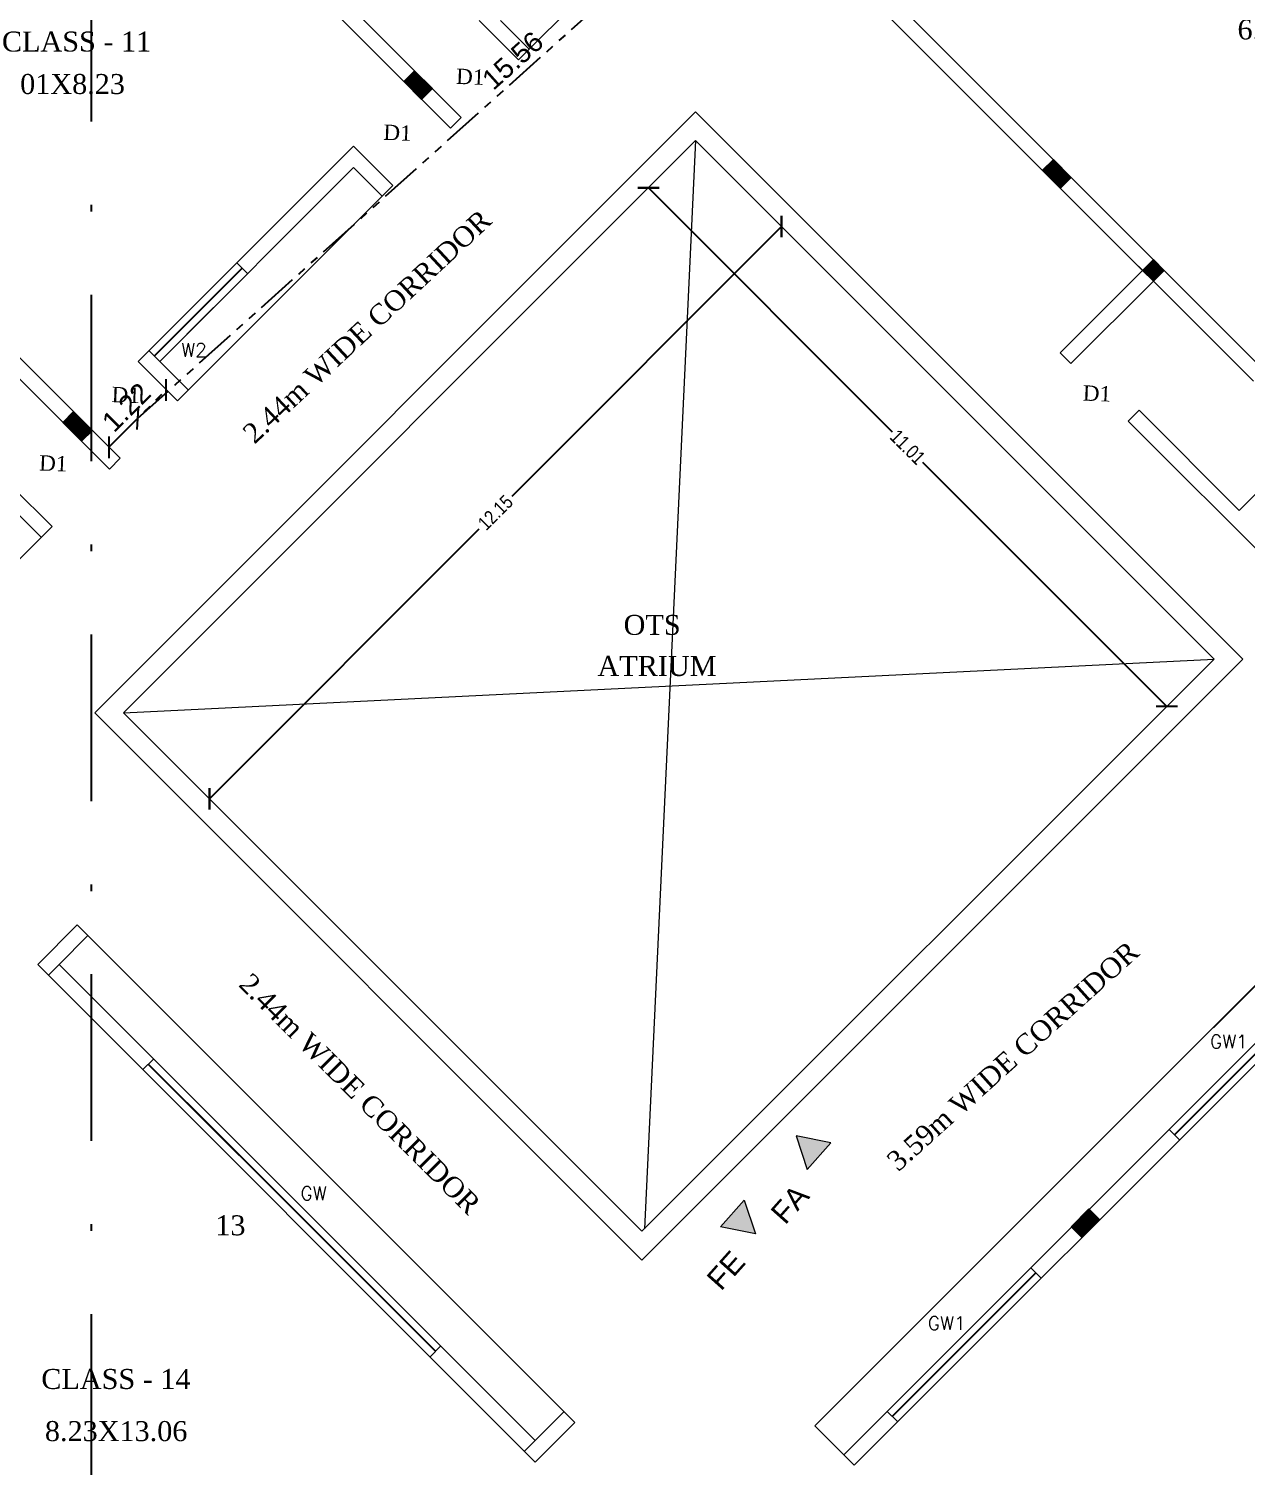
# Model space of a CAD drawing. Header units: metres. Extents: x 43 to 977, y 102 to 459.
# Drawn here: x 682.36 to 700.64, y 227.44 to 249.02 of the extents above; entities that cross this region are included whole.
import ezdxf

# ---------------------------------------------------------------- set-up
doc = ezdxf.new("R2010")
doc.units = ezdxf.units.M
doc.header["$MEASUREMENT"] = 0
doc.header["$PDMODE"] = 3
doc.linetypes.add('DASHDOT', pattern=[1, 0.5, -0.25, 0, -0.25])
doc.linetypes.add('PHANTOM2', pattern=[1.25, 0.625, -0.125, 0.125, -0.125, 0.125, -0.125])
doc.layers.get('0').update_dxf_attribs({"lineweight": 0})
doc.layers.get('Defpoints').update_dxf_attribs({"lineweight": 0})
for name, color, linetype, lineweight in [('3', 3, 'Continuous', 0), ('6', 6, 'Continuous', 0), ('BLK_1_FLR_2_ EXIT_WIDTH_ DOOR', 7, 'Continuous', 35), ('Column', 1, 'Continuous', 0), ('DIST_EXIT', 7, 'Continuous', 35), ('hatch', 7, 'Continuous', 0), ('ILAND', 7, 'Continuous', 0), ('Layer3', 5, 'Continuous', 0), ('TEXT', 130, 'Continuous', 0), ('WA', 1, 'Continuous', 0), ('WALL', 7, 'Continuous', 0), ('WIN', 13, 'Continuous', 0)]:
    doc.layers.add(name, color=color, linetype=linetype, lineweight=lineweight)
doc.styles.add('AR', font='arial.ttf')
doc.styles.add('ARIAL', font='arial.ttf')
doc.styles.get("Standard").update_dxf_attribs({"font": 'romans.shx'})
doc.styles.add('style2', font='romantic.ttf')
doc.styles.add('visa', font='swissc.ttf')
doc.dimstyles.new('o3', dxfattribs={"dimscale": 0.23, "dimtxt": 0.9, "dimasz": 1, "dimexe": 5, "dimexo": 9, "dimgap": 0.23, "dimtad": 0, "dimzin": 3, "dimdsep": 46, "dimtxsty": 'visa', "dimblk": 'ARCHTICK', "dimcen": 0.09, "dimse1": 1, "dimse2": 1, "dimclrd": 7, "dimclre": 256, "dimclrt": 7, "dimadec": 0, "dimazin": 0, "dimtfac": 0.23, "dimtofl": 0, "dimtmove": 2, "dimatfit": 1, "dimldrblk": 'ARCHTICK', "dimfxl": 0, "dimtolj": 1, "dimtzin": 0, "dimarcsym": 0})
doc.dimstyles.new('OPEN SPACE', dxfattribs={"dimtxt": 0.3, "dimasz": 0.23, "dimexe": 0.1875, "dimexo": 0.0625, "dimgap": 0.09, "dimtad": 3, "dimzin": 0, "dimdsep": 46, "dimtxsty": 'ARIAL', "dimblk": 'OBLIQUE', "dimcen": 0.09, "dimse1": 1, "dimse2": 1, "dimclrd": 6, "dimclre": 6, "dimclrt": 7, "dimadec": 0, "dimazin": 0, "dimtfac": 0.5, "dimtix": 1, "dimtmove": 0, "dimatfit": 3, "dimfxl": 0, "dimtolj": 1, "dimtzin": 0, "dimarcsym": 0})

# ---------------------------------------------------------------- blocks, each defined once
blk = doc.blocks.new('_ArchTick')
at = {"color": 0, "const_width": 0.15}
blk.add_lwpolyline([(-0.5, -0.5), (0.5, 0.5)], dxfattribs=at)
blk = doc.blocks.new('*D301')
at = {"layer": 'Defpoints', "color": 0, "lineweight": 30}
for p in [(699.883, 254.96), (709.077, 250.337), (706.415, 247.674)]:
    blk.add_point(p, dxfattribs=at)
at = {"layer": 'WALL', "color": 7, "lineweight": -2}
for p, q in [((702.169, 257.245), (705.316, 254.098)), ((709.077, 250.337), (705.93, 253.484))]:
    blk.add_line(p, q, dxfattribs=at)
at = {"layer": 'WALL', "color": 7, "lineweight": -2, "xscale": 0.23, "yscale": 0.23, "zscale": 0.23}
for p, rotation in [((702.169, 257.245), 135.0000000061167), ((709.077, 250.337), 315.0000000061167)]:
    blk.add_blockref('_ArchTick', p, dxfattribs=dict(at, rotation=rotation))
at = {"layer": 'WALL', "color": 7, "insert": (705.623, 253.791), "char_height": 0.345, "attachment_point": 5, "rotation": 315, "style": 'visa'}
blk.add_mtext('\\A1;9.77', dxfattribs=at)
blk = doc.blocks.new('*D311')
at = {"layer": 'Defpoints', "color": 0, "lineweight": 30}
for p in [(683.58, 252.641), (676.071, 250.236), (678.7, 247.608)]:
    blk.add_point(p, dxfattribs=at)
at = {"layer": 'WALL', "color": 7, "lineweight": -2}
for p, q in [((681.028, 255.193), (678.833, 252.998)), ((676.071, 250.236), (678.266, 252.431))]:
    blk.add_line(p, q, dxfattribs=at)
at = {"layer": 'WALL', "color": 7, "lineweight": -2, "xscale": 0.23, "yscale": 0.23, "zscale": 0.23}
for p, rotation in [((681.028, 255.193), 44.99999999388329), ((676.071, 250.236), 224.9999999938833)]:
    blk.add_blockref('_ArchTick', p, dxfattribs=dict(at, rotation=rotation))
at = {"layer": 'WALL', "color": 7, "insert": (678.55, 252.715), "char_height": 0.345, "attachment_point": 5, "rotation": 45, "style": 'visa'}
blk.add_mtext('\\A1;7.01', dxfattribs=at)
blk = doc.blocks.new('*D317')
at = {"layer": 'Defpoints', "color": 0, "lineweight": 30}
for p in [(693.778, 262.982), (664.484, 241.023), (668.175, 237.337)]:
    blk.add_point(p, dxfattribs=at)
at = {"layer": 'WALL', "color": 7, "lineweight": -2}
for p, q in [((690.086, 266.668), (677.672, 254.233)), ((664.484, 241.023), (676.898, 253.458))]:
    blk.add_line(p, q, dxfattribs=at)
at = {"layer": 'WALL', "color": 7, "lineweight": -2, "xscale": 0.23, "yscale": 0.23, "zscale": 0.23}
for p, rotation in [((690.086, 266.668), 45.04675149175113), ((664.484, 241.023), 225.0467514917511)]:
    blk.add_blockref('_ArchTick', p, dxfattribs=dict(at, rotation=rotation))
at = {"layer": 'WALL', "color": 7, "insert": (677.285, 253.845), "char_height": 0.345, "attachment_point": 5, "rotation": 45.0468, "style": 'visa'}
blk.add_mtext('\\A1;36.24', dxfattribs=at)
blk = doc.blocks.new('*D318')
at = {"layer": 'Defpoints', "color": 0, "lineweight": 30}
for p in [(692.374, 247.343), (683.784, 238.754), (685.074, 237.464)]:
    blk.add_point(p, dxfattribs=at)
at = {"layer": 'WALL', "color": 7, "lineweight": -2}
for p, q in [((693.663, 246.053), (689.612, 242.002)), ((685.074, 237.464), (689.125, 241.515))]:
    blk.add_line(p, q, dxfattribs=at)
at = {"layer": 'WALL', "color": 7, "lineweight": -2, "xscale": 0.23, "yscale": 0.23, "zscale": 0.23}
for p, rotation in [((693.663, 246.053), 45.00000000001688), ((685.074, 237.464), 225.0000000000169)]:
    blk.add_blockref('_ArchTick', p, dxfattribs=dict(at, rotation=rotation))
at = {"layer": 'WALL', "color": 7, "insert": (689.368, 241.759), "char_height": 0.207, "attachment_point": 5, "rotation": 45, "style": 'visa'}
blk.add_mtext('\\A1;12.15', dxfattribs=at)
blk = doc.blocks.new('*D319')
at = {"layer": 'Defpoints', "color": 0, "lineweight": 30}
for p in [(692.374, 247.343), (700.158, 239.559), (699.449, 238.85)]:
    blk.add_point(p, dxfattribs=at)
at = {"layer": 'WALL', "color": 7, "lineweight": -2}
for p, q in [((691.665, 246.634), (695.326, 242.972)), ((699.449, 238.85), (695.787, 242.511))]:
    blk.add_line(p, q, dxfattribs=at)
at = {"layer": 'WALL', "color": 7, "lineweight": -2, "xscale": 0.23, "yscale": 0.23, "zscale": 0.23}
for p, rotation in [((691.665, 246.634), 135.0000000000535), ((699.449, 238.85), 315.0000000000535)]:
    blk.add_blockref('_ArchTick', p, dxfattribs=dict(at, rotation=rotation))
at = {"layer": 'WALL', "color": 7, "insert": (695.557, 242.742), "char_height": 0.207, "attachment_point": 5, "rotation": 315, "style": 'visa'}
blk.add_mtext('\\A1;11.01', dxfattribs=at)
blk = doc.blocks.new('*D320')
at = {"layer": 'Defpoints', "color": 0, "lineweight": 30}
for p in [(692.388, 264.371), (720.616, 241.35), (718.015, 238.748)]:
    blk.add_point(p, dxfattribs=at)
at = {"layer": 'WALL', "color": 7, "lineweight": -2}
for p, q in [((694.989, 266.973), (707.415, 254.549)), ((720.616, 241.35), (708.19, 253.774))]:
    blk.add_line(p, q, dxfattribs=at)
at = {"layer": 'WALL', "color": 7, "lineweight": -2, "xscale": 0.23, "yscale": 0.23, "zscale": 0.23}
for p, rotation in [((694.989, 266.973), 135.0046357792253), ((720.616, 241.35), 315.0046357792253)]:
    blk.add_blockref('_ArchTick', p, dxfattribs=dict(at, rotation=rotation))
at = {"layer": 'WALL', "color": 7, "insert": (707.803, 254.162), "char_height": 0.345, "attachment_point": 5, "rotation": 315.0046, "style": 'visa'}
blk.add_mtext('\\A1;36.24', dxfattribs=at)
blk = doc.blocks.new('_Oblique')
at = {"color": 0, "linetype": 'ByBlock', "lineweight": -2}
blk.add_line((-0.5, -0.5), (0.5, 0.5), dxfattribs=at)
blk = doc.blocks.new('*D764')
at = {"layer": 'Defpoints', "color": 0, "lineweight": 80}
for p in [(695.585, 253.558), (695.585, 253.558), (683.995, 243.17)]:
    blk.add_point(p, dxfattribs=at)
at = {"layer": 'DIST_EXIT', "color": 7, "linetype": 'PHANTOM2', "lineweight": -2}
blk.add_line((683.995, 243.17), (695.585, 253.558), dxfattribs=at)
at = {"layer": 'DIST_EXIT', "color": 7, "lineweight": -2, "xscale": 0.23, "yscale": 0.23, "zscale": 0.23}
for p, rotation in [((695.585, 253.558), 41.87082986993703), ((683.995, 243.17), 221.8708298699371)]:
    blk.add_blockref('_Oblique', p, dxfattribs=dict(at, rotation=rotation))
at = {"layer": 'DIST_EXIT', "color": 7, "lineweight": 35, "insert": (689.628, 248.545), "char_height": 0.3, "attachment_point": 5, "rotation": 41.8708, "style": 'ARIAL'}
blk.add_mtext('\\A1;15.56', dxfattribs=at)
blk = doc.blocks.new('*D765')
at = {"layer": 'BLK_1_FLR_2_ EXIT_WIDTH_ DOOR', "color": 2, "linetype": 'PHANTOM2', "lineweight": -2}
blk.add_line((683.564, 242.739), (684.426, 243.601), dxfattribs=at)
at = {"layer": 'Defpoints', "color": 0, "lineweight": 80}
for p in [(684.16, 243.867), (684.426, 243.601), (683.298, 243.005)]:
    blk.add_point(p, dxfattribs=at)
at = {"layer": 'BLK_1_FLR_2_ EXIT_WIDTH_ DOOR', "color": 2, "lineweight": -2, "xscale": 0.23, "yscale": 0.23, "zscale": 0.23}
for p, rotation in [((684.426, 243.601), 45.00000000007086), ((683.564, 242.739), 225.0000000000708)]:
    blk.add_blockref('_Oblique', p, dxfattribs=dict(at, rotation=rotation))
at = {"layer": 'BLK_1_FLR_2_ EXIT_WIDTH_ DOOR', "color": 2, "lineweight": 35, "insert": (683.825, 243.34), "char_height": 0.3, "attachment_point": 5, "rotation": 45, "style": 'ARIAL'}
blk.add_mtext('\\A1;1.22', dxfattribs=at)

msp = doc.modelspace()

# ---------------------------------------------------------------- hatches: boundary and pattern name
at = {"layer": '3'}
for points in [[(693.88213, 232.40414), (694.0502, 231.89828), (694.40425, 232.29677)], [(693.27071, 230.93057), (692.74888, 231.03935), (693.10401, 231.43688)]]:
    msp.add_hatch(color=8, dxfattribs=at).paths.add_polyline_path(points)
at = {"layer": 'hatch'}
h = msp.add_hatch(dxfattribs=at)
h.set_pattern_fill('ANSI31', color=256, scale=0.025396, style=0)
h.set_pattern_definition([(45, (-4682.3475325, 1818.7826718), (-0.0022447263868, 0.0022447263868), [])])
h.paths.add_polyline_path([(688.15232, 248.3915), (687.9907, 248.22988), (688.26007, 247.96052), (688.42169, 248.12214)])
h = msp.add_hatch(dxfattribs=at)
h.set_pattern_fill('ANSI31', color=256, scale=0.025396, angle=180, style=0)
h.set_pattern_definition([(225, (-872.8079505, 5617.3963678), (-0.0022447263868, 0.0022447263868), [])])
h.paths.add_polyline_path([(697.85259, 246.62715), (698.01421, 246.78877), (697.74484, 247.05814), (697.58322, 246.89652)])
h = msp.add_hatch(dxfattribs=at)
h.set_pattern_fill('ANSI31', color=256, scale=0.025396, angle=90, style=0)
h.set_pattern_definition([(315, (2269.907096, 5616.0023927), (0.0022447263868, 0.0022447263868), [])])
h.paths.add_polyline_path([(699.24656, 245.55641), (699.40818, 245.39479), (699.24656, 245.23317), (699.08494, 245.39479)])
h = msp.add_hatch(dxfattribs=at)
h.set_pattern_fill('ANSI31', color=256, scale=0.025396, style=0)
h.set_pattern_definition([(45, (-4687.4655086, 1813.6646957), (-0.0022447263868, 0.0022447263868), [])])
h.paths.add_polyline_path([(683.03434, 243.27353), (682.87272, 243.11191), (683.14209, 242.84254), (683.30371, 243.00416)])
h = msp.add_hatch(dxfattribs=at)
h.set_pattern_fill('ANSI31', color=256, scale=0.025396, style=0)
h.set_pattern_definition([(45, (-4687.4522917, 1813.6514788), (-0.0022447263868, 0.0022447263868), [])])
h.paths.add_polyline_path([(683.04756, 243.26031), (682.88594, 243.09869), (683.15531, 242.82932), (683.31693, 242.99094)])
h = msp.add_hatch(dxfattribs=at)
h.set_pattern_fill('ANSI31', color=256, scale=0.025396, angle=90, style=0)
h.set_pattern_definition([(135, (-872.380826, -5139.463416), (-0.0022447263868, -0.0022447263868), [])])
h.paths.add_polyline_path([(698.01034, 231.03644), (698.17196, 230.87482), (698.44133, 231.14418), (698.27971, 231.3058)])

# ---------------------------------------------------------------- linework, layer by layer
at = {"layer": 'Column'}
for points in [[(688.42169, 248.12214), (688.15232, 248.3915), (687.9907, 248.22988), (688.26007, 247.96052), (688.42169, 248.12214)], [(697.85259, 246.62715), (697.58322, 246.89652), (697.74484, 247.05814), (698.01421, 246.78877), (697.85259, 246.62715)], [(699.24656, 245.23317), (699.40818, 245.39479), (699.24656, 245.55641), (699.08494, 245.39479), (699.24656, 245.23317)], [(683.30371, 243.00416), (683.03434, 243.27353), (682.87272, 243.11191), (683.14209, 242.84254), (683.30371, 243.00416)], [(683.31693, 242.99094), (683.04756, 243.26031), (682.88594, 243.09869), (683.15531, 242.82932), (683.31693, 242.99094)], [(698.27971, 231.3058), (698.01034, 231.03644), (698.17196, 230.87482), (698.44133, 231.14418), (698.27971, 231.3058)]]:
    msp.add_lwpolyline(points, dxfattribs=at)
at = {"layer": 'ILAND', "color": 5, "ltscale": 45}
for p, q in [((692.37353, 247.34262), (691.60431, 231.00543)), ((683.78441, 238.7535), (700.15752, 239.55863))]:
    msp.add_line(p, q, dxfattribs=at)
at = {"layer": 'Layer3', "linetype": 'DASHDOT', "lineweight": -3, "ltscale": 5}
msp.add_line((683.30249, 140.52822), (683.30249, 264.63727), dxfattribs=at)
at = {"layer": 'WA', "ltscale": 0.5}
for points in [[(693.88213, 232.40414), (694.0502, 231.89828), (694.40425, 232.29677)], [(693.27071, 230.93057), (692.74888, 231.03935), (693.10401, 231.43688)]]:
    msp.add_lwpolyline(points, close=True, dxfattribs=at)
at = {"layer": 'WALL'}
for p, q in [((689.71465, 248.55312), (692.67769, 251.51616)), ((694.70144, 250.10153), (700.9099, 243.89307)), ((694.53982, 249.93991), (699.08494, 245.39479)), ((689.71465, 248.55312), (689.12204, 249.14573)), ((689.87627, 248.71474), (689.44528, 249.14573)), ((677.32376, 248.98411), (683.14209, 243.16578)), ((700.53279, 241.79201), (707.48246, 248.74168)), ((692.37353, 247.77361), (683.35342, 238.7535)), ((700.5885, 239.55863), (692.37353, 247.77361)), ((688.69105, 247.52953), (688.85267, 247.69115)), ((692.37353, 247.34262), (683.78441, 238.7535)), ((700.15752, 239.55863), (692.37353, 247.34262)), ((687.82908, 246.66755), (687.23647, 247.26016)), ((684.32731, 244.02776), (687.23647, 246.93692)), ((687.66746, 246.50593), (687.23647, 246.93692)), ((684.59667, 243.43515), (687.82908, 246.66755)), ((685.64721, 245.34765), (685.48558, 245.50927)), ((697.84585, 244.1557), (699.08494, 245.39479)), ((699.02433, 245.4554), (700.74828, 243.73145)), ((698.00747, 243.99408), (699.24656, 245.23317)), ((684.16569, 244.18938), (684.75829, 243.59677)), ((697.84585, 244.1557), (698.00747, 243.99408)), ((700.53279, 241.79201), (702.84935, 244.10857)), ((684.00407, 244.02776), (684.59667, 243.43515)), ((698.86945, 243.13211), (699.03107, 243.29373)), ((699.03107, 243.29373), (700.53279, 241.79201)), ((683.30371, 243.00416), (683.14209, 243.16578)), ((683.7347, 242.57317), (683.30371, 243.00416)), ((683.7347, 242.57317), (683.30371, 243.00416)), ((698.86945, 243.13211), (701.9335, 240.06806)), ((683.57308, 242.41155), (683.14209, 242.84254)), ((683.57308, 242.41155), (683.14209, 242.84254)), ((683.57308, 242.41155), (683.7347, 242.57317)), ((683.57308, 242.41155), (683.7347, 242.57317)), ((679.64032, 238.47879), (682.7111, 241.54958)), ((700.5885, 239.55863), (691.5684, 230.53853)), ((700.15752, 239.55863), (691.5684, 230.96951)), ((683.35342, 238.7535), (691.5684, 230.53853)), ((683.78441, 238.7535), (691.5684, 230.96951)), ((704.0825, 237.96106), (700.14815, 234.02671)), ((704.51349, 237.53007), (694.5982, 227.61478)), ((682.49561, 234.97702), (683.08822, 235.56963)), ((683.08822, 235.56963), (690.55878, 228.09906)), ((682.81885, 234.97702), (683.24984, 235.40801)), ((701.104, 234.99207), (694.16245, 228.05052)), ((689.96618, 227.50645), (682.49561, 234.97702)), ((682.65723, 234.8154), (682.81885, 234.97702)), ((689.96618, 227.82969), (682.81885, 234.97702)), ((701.85823, 234.56108), (694.75506, 227.45791)), ((699.4831, 232.49969), (699.64472, 232.33807)), ((697.4011, 230.4272), (697.56272, 230.26558)), ((690.39716, 228.26068), (689.80456, 227.66807)), ((690.55878, 228.09906), (689.96618, 227.50645)), ((695.24616, 228.27226), (695.40778, 228.11064)), ((694.75506, 227.45791), (694.16245, 228.05052))]:
    msp.add_line(p, q, dxfattribs=at)
at = {"layer": 'WALL', "color": 7}
for points in [[(688.85267, 247.69115), (682.44174, 254.10209), (682.87272, 254.53307)], [(688.85267, 247.69115), (682.44174, 254.10209), (682.87272, 254.53307)], [(681.84913, 253.50948), (682.28012, 253.94047), (688.69105, 247.52953)], [(676.73115, 248.3915), (677.16214, 248.82249), (682.98047, 243.00416)], [(684.00407, 244.02776), (687.23647, 247.26016)], [(682.1185, 242.14218), (682.7111, 241.54958)], [(681.95688, 241.98056), (682.54948, 241.38796)]]:
    msp.add_lwpolyline(points, dxfattribs=at)
at = {"layer": 'WIN', "color": 7}
for p, q in [((684.00407, 244.02776), (684.97379, 244.99748)), ((685.13541, 244.83586), (684.32731, 244.02776)), ((684.23758, 233.55829), (684.07596, 233.39667)), ((688.54745, 229.24842), (688.38583, 229.0868))]:
    msp.add_line(p, q, dxfattribs=at)
at = {"layer": 'WIN', "const_width": 0.0254}
for points in [[(684.2465, 244.10857), (685.5664, 245.42846)], [(701.71885, 234.57381), (699.56391, 232.41888)], [(688.46959, 229.17056), (684.15677, 233.47748)], [(697.48191, 230.34639), (695.32697, 228.19145)]]:
    msp.add_lwpolyline(points, dxfattribs=at)

# ---------------------------------------------------------------- texts
at = {"layer": '6', "char_height": 0.3236911, "width": 16.1756829, "attachment_point": 7, "style": 'AR'}
for s, insert, rotation in [('FA{\\fTimes New Roman|b1|i0|c0|p18;\\L  }', (693.71768, 231.05467), 48.379732), ('FE {\\fTimes New Roman|b1|i0|c0|p18;\\L   }', (692.75589, 230.0613), 48.224038)]:
    msp.add_mtext(s, dxfattribs=dict(at, insert=insert, rotation=rotation))
at = {"layer": 'TEXT', "color": 4, "style": 'style2'}
for s, p in [('6.91X8.46', (700.50985, 248.86126)), ('CLASS - 11', (681.95857, 248.67951)), ('7.01X8.23', (681.89214, 248.04192)), ('OTS', (691.29281, 239.92309)), ('ATRIUM', (690.90026, 239.30596)), ('13', (685.16227, 230.91022)), ('CLASS - 14', (682.54947, 228.60329)), ('8.23X13.06', (682.60359, 227.8207))]:
    msp.add_text(s, height=0.3, dxfattribs=at).set_placement(p)
for s, height, rotation, p in [('D1', 0.23, 357.807084, (688.77348, 248.19429)), ('D1', 0.23, 357.807084, (687.68204, 247.35473)), ('2.44m WIDE CORRIDOR', 0.3, 42.944287, (685.75026, 242.77683)), ('D1', 0.23, 357.807084, (683.60192, 243.41763)), ('D1', 0.23, 357.807084, (698.18355, 243.44045)), ('D1', 0.23, 357.807084, (682.51312, 242.39127)), ('3.59m WIDE CORRIDOR', 0.3, 41.927254, (695.41477, 231.85443)), ('2.44m WIDE CORRIDOR', 0.3, 315.03991, (685.49668, 234.65834))]:
    msp.add_text(s, height=height, rotation=rotation, dxfattribs=at).set_placement(p)
at = {"layer": 'WALL'}
for s, p in [('W2', (684.65039, 244.09686)), ('GW1', (700.09826, 233.71658)), ('GW', (686.44107, 231.4369)), ('GW1', (695.86132, 229.48915))]:
    msp.add_text(s, height=0.203169, dxfattribs=at).set_placement(p)

# ---------------------------------------------------------------- dimensions: what is measured, and where the dimension line sits
at = {"layer": 'BLK_1_FLR_2_ EXIT_WIDTH_ DOOR', "color": 2, "lineweight": 35}
dim = msp.add_aligned_dim(p1=(683.29833, 243.00538), p2=(684.1603, 243.86736), distance=-0.37621, dimstyle='OPEN SPACE', override={"dimpost": '\\X', "dimclrd": 2, "dimclrt": 2, "dimfxl": 0, "dimarcsym": 2}, dxfattribs=at)
dim.commit()
dim.dimension.update_dxf_attribs({"geometry": '*D765', "text_midpoint": (683.82519, 243.34049)})
at = {"layer": 'DIST_EXIT', "color": 7, "lineweight": 35}
dim = msp.add_aligned_dim(p1=(683.99533, 243.17035), p2=(695.58488, 253.55841), distance=0, dimstyle='OPEN SPACE', override={"dimpost": '\\X', "dimclrd": 7, "dimfxl": 0, "dimarcsym": 2}, dxfattribs=at)
dim.commit()
dim.dimension.update_dxf_attribs({"geometry": '*D764', "text_midpoint": (689.6278, 248.54546)})
at = {"layer": 'WALL'}
for p1, p2, distance, override, picture, middle in [((692.38757, 264.37116), (718.01472, 238.74816), 3.67933, {"dimtxt": 1.5, "dimpost": '\\X'}, '*D320', (707.80261, 254.16155)), ((693.77793, 262.98175), (668.17536, 237.33737), -5.21674, {"dimtxt": 1.5, "dimpost": '\\X'}, '*D317', (677.28484, 253.84534)), ((692.37353, 247.34262), (683.78441, 238.7535), 1.82362, {"dimpost": '\\X'}, '*D318', (689.36846, 241.75857)), ((692.37353, 247.34262), (700.15752, 239.55863), -1.00253, {"dimpost": '\\X'}, '*D319', (695.55662, 242.74173))]:
    dim = msp.add_aligned_dim(p1=p1, p2=p2, distance=distance, dimstyle='o3', override=override, dxfattribs=at)
    dim.commit()
    dim.dimension.update_dxf_attribs({"geometry": picture, "text_midpoint": middle})
for base, p1, p2, angle, picture, middle in [((709.0774, 250.33662), (699.88333, 254.96018), (706.4147, 247.67392), 135, '*D301', (705.62299, 253.79102)), ((676.07141, 250.23646), (683.58008, 252.6405), (678.69991, 247.60796), 45, '*D311', (678.54959, 252.71464))]:
    dim = msp.add_linear_dim(base=base, p1=p1, p2=p2, angle=angle, dimstyle='o3', override={"dimtxt": 1.5, "dimpost": '\\X'}, dxfattribs=at)
    dim.commit()
    dim.dimension.update_dxf_attribs({"geometry": picture, "text_midpoint": middle})

doc.saveas('drawing.dxf')
